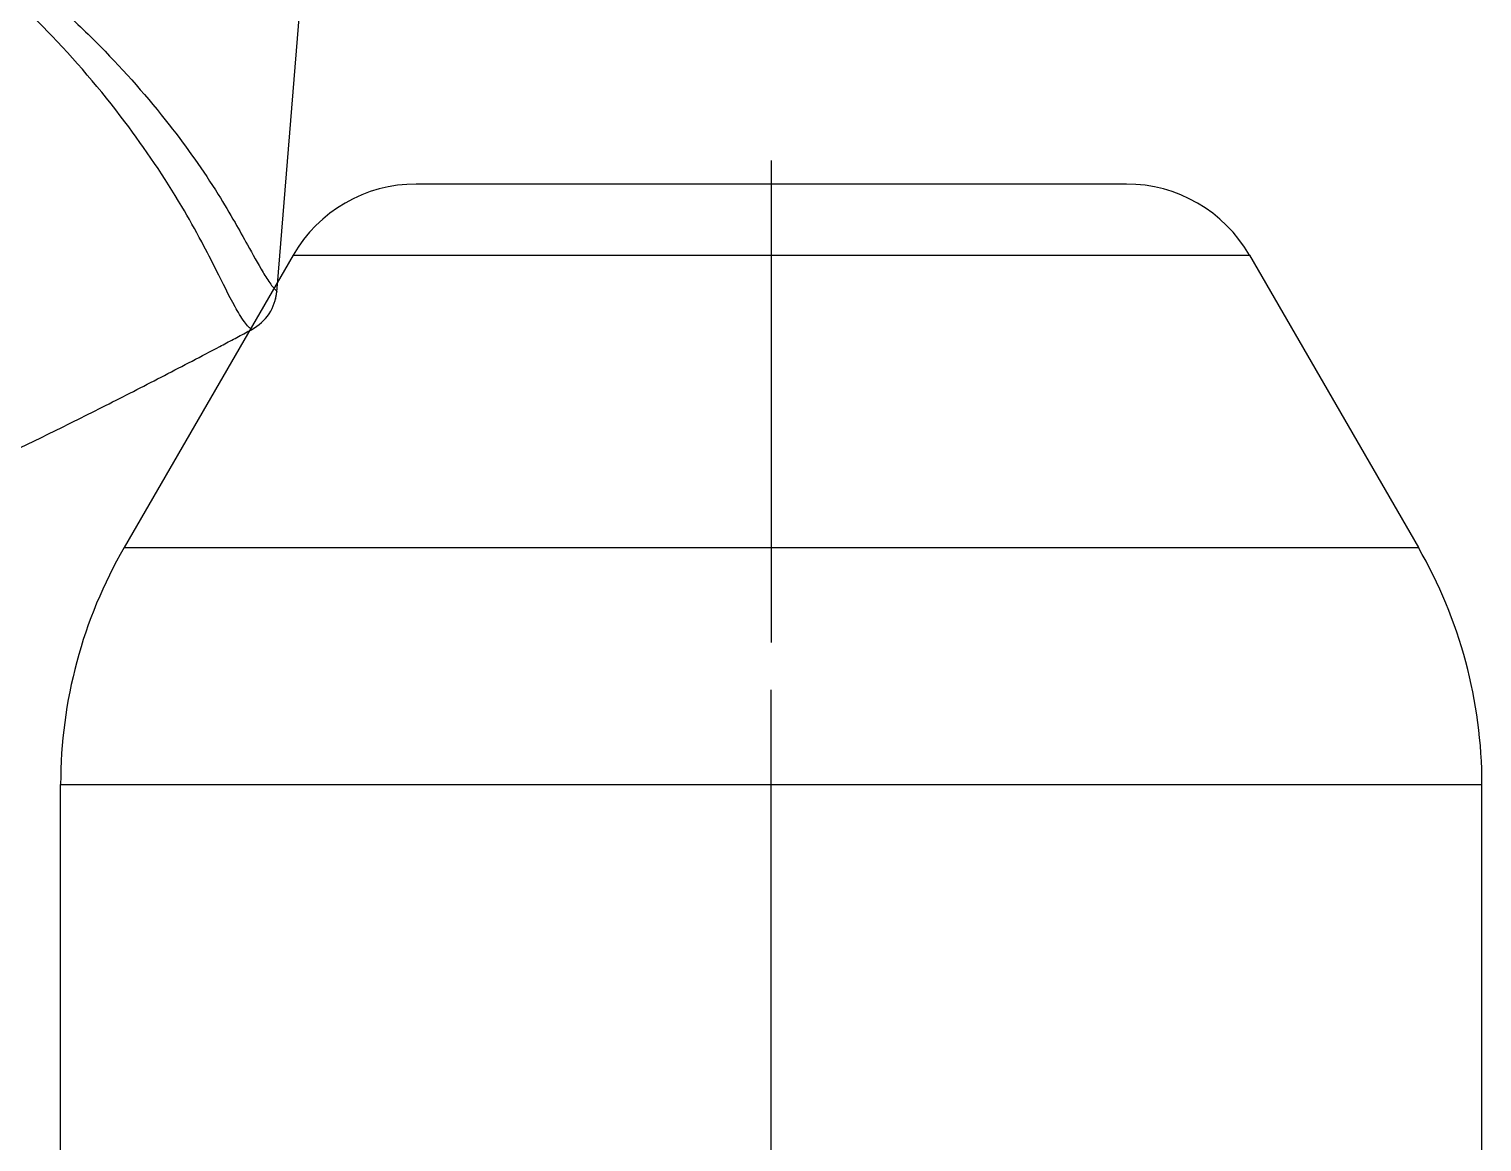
# Model space of a CAD drawing. Header units: millimetres. Extents: x -73584 to -37571, y -61249 to -50748.
# Drawn here: x -52424.94 to -52394.28, y -56903.16 to -56879.66 of the extents above; entities that cross this region are included whole.
import ezdxf

# ---------------------------------------------------------------- set-up
doc = ezdxf.new("R2010")
doc.units = ezdxf.units.MM
doc.header["$LTSCALE"] = 200
doc.linetypes.add('DOT_CENTER', pattern=[14, 12, -1, 0, -1])
for name, color, linetype in [('1', 7, 'Continuous'), ('DIM', 3, 'Continuous'), ('LAY0001_1', 7, 'Continuous')]:
    doc.layers.add(name, color=color, linetype=linetype)

# ---------------------------------------------------------------- blocks, each defined once
blk = doc.blocks.new('12586')
at = {"layer": 'LAY0001_1', "color": 7, "linetype": 'Continuous'}
for p, q in [((-40006.516, -54915.077), (-40007.074, -54921.946)), ((-40007.085, -54922.089), (-40007.066, -54921.857)), ((-40007.085, -54922.089), (-40007.08, -54922.024)), ((-40007.08, -54922.024), (-40007.072, -54921.926)), ((-40007.066, -54921.857), (-40007.064, -54921.826)), ((-40007.11, -54922.245), (-40007.111, -54922.251)), ((-40007.085, -54922.088), (-40007.085, -54922.089)), ((-40007.085, -54922.088), (-40007.085, -54922.089)), ((-40007.085, -54922.089), (-40007.085, -54922.09))]:
    blk.add_line(p, q, dxfattribs=at)
blk.add_lwpolyline([(-40007.11, -54922.245), (-40007.108, -54922.237), (-40007.105, -54922.225), (-40007.102, -54922.211), (-40007.099, -54922.193), (-40007.095, -54922.173), (-40007.092, -54922.152), (-40007.089, -54922.129), (-40007.086, -54922.106), (-40007.085, -54922.089)], dxfattribs=at)
blk.add_arc((-40008.082, -54922.01), 1, 298.0924, 355.3324, dxfattribs=at)
for points, knots in [([(-40028.727, -54913.295), (-40028.232, -54913.282), (-40027.244, -54913.262), (-40025.764, -54913.222), (-40024.292, -54913.175), (-40022.829, -54913.118), (-40021.38, -54913.066), (-40019.952, -54913.03), (-40018.555, -54913.041), (-40017.202, -54913.156), (-40015.913, -54913.448), (-40014.715, -54913.923), (-40013.613, -54914.55), (-40012.601, -54915.283), (-40011.666, -54916.076), (-40010.555, -54917.145), (-40009.408, -54918.444), (-40008.505, -54919.723), (-40007.989, -54920.591), (-40007.681, -54921.144), (-40007.441, -54921.585), (-40007.249, -54921.892), (-40007.154, -54922.014), (-40007.109, -54922.058), (-40007.092, -54922.077), (-40007.086, -54922.086), (-40007.085, -54922.088)], [0, 0, 0, 0, 0.058343, 0.11646, 0.174344, 0.231921, 0.288969, 0.34519, 0.40017, 0.453452, 0.504944, 0.555181, 0.604784, 0.65392, 0.702211, 0.749061, 0.83548, 0.905969, 0.933167, 0.954371, 0.980585, 0.992317, 0.996939, 0.998838, 0.9997, 1, 1, 1, 1]), ([(-40007.611, -54922.892), (-40007.614, -54922.892), (-40007.624, -54922.886), (-40007.645, -54922.867), (-40007.702, -54922.823), (-40007.816, -54922.67), (-40008.048, -54922.277), (-40008.327, -54921.702), (-40008.693, -54920.99), (-40009.296, -54919.915), (-40010.332, -54918.38), (-40011.638, -54916.849), (-40012.894, -54915.643), (-40013.951, -54914.798), (-40015.122, -54914.083), (-40016.194, -54913.646), (-40017.102, -54913.407), (-40018.059, -54913.24), (-40019.302, -54913.151), (-40020.823, -54913.139), (-40022.376, -54913.156), (-40023.949, -54913.191), (-40026.068, -54913.241), (-40027.662, -54913.275), (-40028.727, -54913.295)], [0, 0, 0, 0, 0.000385, 0.001285, 0.003396, 0.008862, 0.023545, 0.05718, 0.084045, 0.117763, 0.202365, 0.301661, 0.35405, 0.407201, 0.46075, 0.515085, 0.542859, 0.571159, 0.629361, 0.689301, 0.75039, 0.812239, 0.874534, 1, 1, 1, 1]), ([(-40020.779, -54928.932), (-40020.779, -54928.932), (-40020.484, -54928.825), (-40020.043, -54928.661), (-40019.454, -54928.437), (-40018.345, -54928.005), (-40017.302, -54927.575), (-40016.29, -54927.137), (-40015.888, -54926.962), (-40015.369, -54926.732), (-40014.77, -54926.46), (-40014.172, -54926.185), (-40013.576, -54925.906), (-40012.982, -54925.624), (-40012.39, -54925.338), (-40011.8, -54925.049), (-40011.211, -54924.757), (-40010.624, -54924.461), (-40010.039, -54924.163), (-40009.455, -54923.862), (-40008.872, -54923.559), (-40008.387, -54923.304), (-40008, -54923.099), (-40007.774, -54922.979), (-40007.644, -54922.909), (-40007.611, -54922.892)], [0, 0, 0, 0, 0.000025, 0.066221, 0.099323, 0.132425, 0.31602, 0.335019, 0.361642, 0.407164, 0.452593, 0.497934, 0.543194, 0.588376, 0.633486, 0.678528, 0.723506, 0.768427, 0.813295, 0.858116, 0.902897, 0.94764, 0.97, 0.992352, 1, 1, 1, 1])]:
    blk.add_open_spline(points, degree=3, knots=knots, dxfattribs=at)
blk = doc.blocks.new('*U238')
at = {"layer": 'DIM', "color": 0}
blk.add_blockref('12586', (40121.647, 54909.248), dxfattribs=at)
blk = doc.blocks.new('*U239')
at = {"layer": 'DIM', "color": 0, "linetype": 'ByBlock', "lineweight": -2, "transparency": 16777216}
blk.add_blockref('*U238', (2000, 0), dxfattribs=at)
blk = doc.blocks.new('23-D0471-A_MALE-KINGPIN_STACKING_Absen__166', base_point=(-4.695, -388.657))
at = {"color": 7, "linetype": 'Continuous'}
for p, q in [((54.305, -343.657), (7.984, -343.657)), ((-3.195, -348.564), (2.984, -344.996)), ((-4.695, -351.162), (-4.695, -358.657)), ((-4.695, -358.657), (-4.695, -366.151)), ((-3.195, -368.749), (2.984, -372.317)), ((54.305, -373.657), (7.984, -373.657))]:
    blk.add_line(p, q, dxfattribs=at)
at = {"color": 140, "linetype": 'Continuous'}
for p, q in [((7.984, -358.657), (7.984, -343.657)), ((2.984, -358.657), (2.984, -344.996)), ((-3.195, -358.657), (-3.195, -348.564)), ((-3.195, -368.749), (-3.195, -358.657)), ((2.984, -372.317), (2.984, -358.657)), ((7.984, -373.657), (7.984, -358.657))]:
    blk.add_line(p, q, dxfattribs=at)
at = {"color": 7, "linetype": 'Continuous'}
for centre, radius, start, end in [((7.984, -353.657), 10, 90, 120), ((-1.695, -351.162), 3, 120, 180), ((-1.695, -366.151), 3, 180, 240), ((7.984, -363.657), 10, 240, 270)]:
    blk.add_arc(centre, radius, start, end, dxfattribs=at)
at = {"layer": '1', "color": 1, "linetype": 'DOT_CENTER'}
for p, q in [((-5.195, -358.657), (4.984, -358.657)), ((56.305, -358.657), (5.984, -358.657))]:
    blk.add_line(p, q, dxfattribs=at)
blk = doc.blocks.new('PH_23_KOLOM-OUTRIGGER-0_8m_STACKING_Absen__171', base_point=(-4.695, -388.657))
blk.add_blockref('23-D0471-A_MALE-KINGPIN_STACKING_Absen__166', (-4.695, -388.657))
blk = doc.blocks.new('23-A0231-B_WELDING-ASSEMBLY_OUTRIGGER-0_8m_STACKING_Absen__173', base_point=(-4.695, -638.657))
blk.add_blockref('PH_23_KOLOM-OUTRIGGER-0_8m_STACKING_Absen__171', (-4.695, -388.657))
blk = doc.blocks.new('23-A0226-B_OUTRIGGER-0_8m_STACKING_Absen__188', base_point=(-4.695, -694.144))
blk.add_blockref('23-A0231-B_WELDING-ASSEMBLY_OUTRIGGER-0_8m_STACKING_Absen__173', (-4.695, -638.657))
blk = doc.blocks.new('*U241')
at = {"rotation": 270.0000000000176}
blk.add_blockref('23-A0226-B_OUTRIGGER-0_8m_STACKING_Absen__188', (-210.259, 404.75), dxfattribs=at)
blk = doc.blocks.new('*U242')
at = {"layer": 'DIM', "color": 0, "linetype": 'ByBlock', "lineweight": -2, "transparency": 16777216}
blk.add_blockref('*U241', (2000, 0), dxfattribs=at)

msp = doc.modelspace()

# ---------------------------------------------------------------- block references
at = {"layer": 'DIM', "color": 0}
msp.add_blockref('*U239', (-54534.278, -56872.358), dxfattribs=at)
at = {"layer": 'DIM', "color": 3}
msp.add_blockref('*U242', (-54534.506, -57287.681), dxfattribs=at)

doc.saveas('drawing.dxf')
